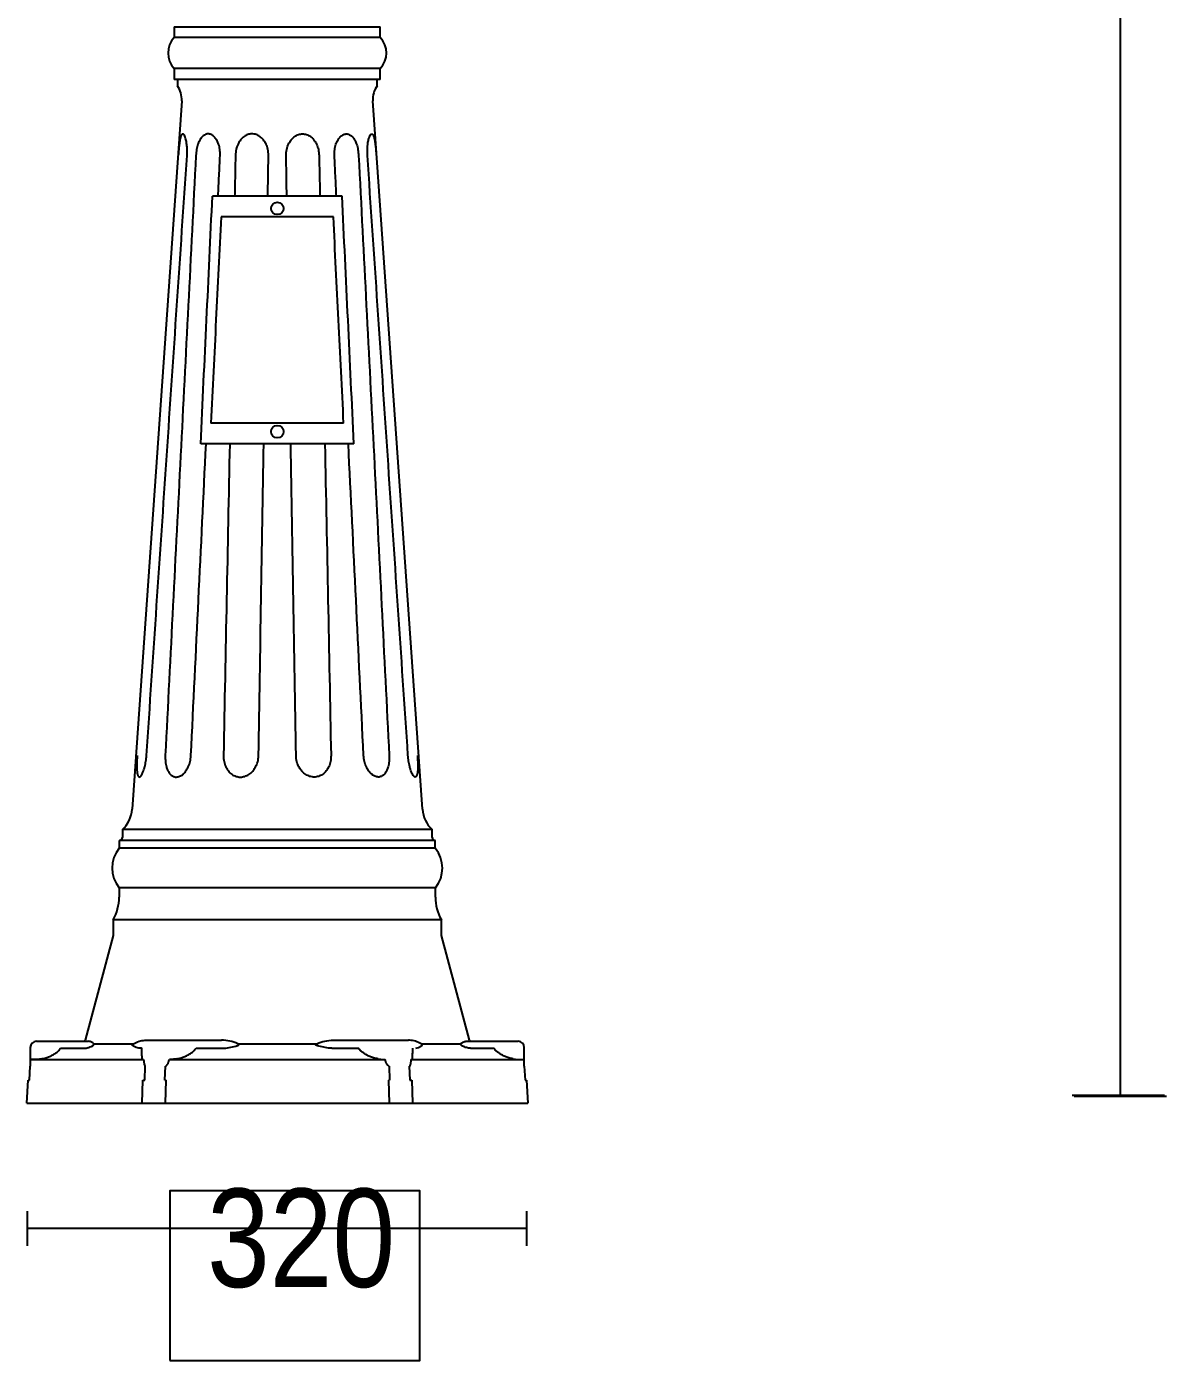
# Model space of a CAD drawing. Extents: x 0 to 113, y 0 to 427.
# Drawn here: x 0.3 to 106, y 0 to 123.7 of the extents above; entities that cross this region are included whole.
import ezdxf

# ---------------------------------------------------------------- set-up
doc = ezdxf.new("R2010")
doc.units = 0
doc.layers.add('LIVELLO_1', color=160, linetype='Continuous')
doc.styles.add('STD', font='txt')

# ---------------------------------------------------------------- blocks, each defined once
blk = doc.blocks.new('AI9-BLK1')
at = {"layer": 'LIVELLO_1', "color": 7}
for p, q in [((45.63, 12.21), (45.63, -189.3)), ((-42.12, -90.13), (-42.12, -91.13)), ((-42.12, -90.13), (-23.01, -90.13)), ((-23.01, -91.13), (-23.01, -90.13)), ((-32.55, -91.13), (-42.12, -91.13)), ((-23.01, -91.13), (-32.58, -91.13)), ((-42.12, -94.01), (-42.12, -95.01)), ((-23.01, -94.01), (-42.12, -94.01)), ((-41.82, -95.01), (-42.12, -95.01)), ((-41.82, -95.01), (-41.82, -95.61)), ((-23.3, -95.01), (-41.82, -95.01)), ((-23.3, -95.61), (-23.3, -95.01)), ((-23.01, -95.01), (-23.3, -95.01)), ((-23.01, -95.01), (-23.01, -94.01)), ((-41.43, -97.01), (-46.03, -162.68)), ((-19.1, -162.68), (-23.69, -97.01)), ((-26.55, -105.83), (-38.58, -105.83)), ((-27.36, -107.77), (-37.77, -107.77)), ((-26.41, -126.88), (-38.72, -126.88)), ((-25.46, -128.81), (-39.67, -128.81)), ((-47.22, -165.58), (-47.22, -166.29)), ((-17.92, -165.58), (-47.21, -165.58)), ((-46.93, -164.57), (-46.93, -165.29)), ((-18.2, -164.57), (-46.93, -164.57)), ((-18.2, -165.29), (-18.2, -164.57)), ((-17.91, -166.29), (-17.91, -165.58)), ((-17.91, -166.29), (-47.22, -166.29)), ((-32.55, -169.96), (-47.23, -169.96)), ((-47.23, -169.96), (-47.23, -170.82)), ((-17.9, -169.96), (-32.58, -169.96)), ((-17.9, -170.82), (-17.9, -169.96)), ((-32.55, -172.94), (-47.79, -172.94)), ((-47.79, -172.94), (-47.79, -174.38)), ((-17.34, -172.94), (-32.58, -172.94)), ((-17.34, -174.38), (-17.34, -172.94)), ((-47.79, -174.38), (-50.39, -184.08)), ((-14.74, -184.08), (-17.34, -174.38)), ((-54.9, -184.19), (-50.06, -184.19)), ((-44.74, -184.08), (-37.74, -184.08)), ((-27.39, -184.08), (-20.38, -184.08)), ((-15.07, -184.19), (-10.23, -184.19)), ((-55.48, -184.76), (-55.48, -186.5)), ((-52.67, -184.83), (-50.48, -184.83)), ((-49.58, -184.41), (-45.91, -184.41)), ((-45.15, -184.83), (-45.41, -184.83)), ((-40.1, -184.83), (-37.63, -184.83)), ((-36.23, -184.41), (-32.55, -184.41)), ((-32.58, -184.41), (-28.9, -184.41)), ((-27.5, -184.83), (-25.03, -184.83)), ((-19.22, -184.41), (-15.55, -184.41)), ((-14.65, -184.83), (-12.46, -184.83)), ((-9.65, -186.5), (-9.65, -184.76)), ((-55.55, -187.78), (-55.48, -186.5)), ((-55.48, -185.89), (-44.96, -185.89)), ((-44.84, -187.78), (-44.81, -186.51)), ((-42.98, -187.78), (-42.94, -186.49)), ((-42.57, -185.89), (-32.55, -185.89)), ((-32.58, -185.89), (-22.56, -185.89)), ((-22.19, -186.49), (-22.15, -187.78)), ((-20.32, -186.51), (-20.28, -187.78)), ((-20.16, -185.89), (-9.65, -185.89)), ((-9.65, -186.5), (-9.58, -187.78)), ((-55.81, -189.93), (-55.68, -187.78)), ((-55.68, -187.78), (-55.55, -187.78)), ((-45.11, -189.93), (-45.04, -187.78)), ((-45.04, -187.78), (-44.84, -187.78)), ((-42.98, -187.78), (-42.87, -187.78)), ((-42.93, -189.93), (-42.87, -187.78)), ((-22.26, -187.78), (-22.2, -189.93)), ((-22.26, -187.78), (-22.15, -187.78)), ((-20.28, -187.78), (-20.09, -187.78)), ((-20.09, -187.78), (-20.02, -189.93)), ((-9.58, -187.78), (-9.45, -187.78)), ((-9.45, -187.78), (-9.32, -189.93)), ((-55.81, -189.93), (-45.11, -189.93)), ((-45.11, -189.93), (-42.93, -189.93)), ((-42.93, -189.93), (-32.55, -189.93)), ((-32.58, -189.93), (-22.2, -189.93)), ((-22.2, -189.93), (-20.02, -189.93)), ((-20.02, -189.93), (-9.32, -189.93)), ((41.17, -189.19), (49.72, -189.19)), ((41.36, -189.29), (49.91, -189.29)), ((-55.76, -199.93), (-55.76, -203.15)), ((-9.45, -199.93), (-9.45, -203.15)), ((-9.45, -201.54), (-55.76, -201.54))]:
    blk.add_line(p, q, dxfattribs=at)
blk.add_lwpolyline([(-45.15, -184.83), (-45.15, -184.8), (-45.15, -184.76)], dxfattribs=at)
blk.add_lwpolyline([(-42.52, -213.77), (-19.34, -213.77), (-19.34, -198.04), (-42.52, -198.04)], close=True, dxfattribs=at)
for centre in [(-32.56, -106.98), (-32.56, -127.67)]:
    blk.add_circle(centre, 0.575, dxfattribs=at)
for points in [[(-42.12, -91.13), (-42.88, -91.94), (-42.88, -93.2), (-42.12, -94.01)], [(-23.01, -94.01), (-22.25, -93.2), (-22.25, -91.94), (-23.01, -91.13)], [(-41.43, -97.01), (-41.4, -96.51), (-41.54, -96.02), (-41.82, -95.61)], [(-23.3, -95.61), (-23.59, -96.02), (-23.73, -96.51), (-23.69, -97.01)], [(-46.93, -164.57), (-46.4, -164.08), (-46.08, -163.4), (-46.03, -162.68)], [(-19.1, -162.68), (-19.05, -163.4), (-18.73, -164.08), (-18.2, -164.57)], [(-47.21, -165.58), (-47.06, -165.58), (-46.93, -165.45), (-46.93, -165.29)], [(-18.2, -165.29), (-18.2, -165.45), (-18.07, -165.58), (-17.92, -165.58)], [(-47.22, -166.29), (-48.1, -167.36), (-48.11, -168.89), (-47.23, -169.96)], [(-17.9, -169.96), (-17.02, -168.89), (-17.03, -167.36), (-17.91, -166.29)], [(-47.79, -172.94), (-47.43, -172.29), (-47.23, -171.56), (-47.23, -170.82)], [(-17.9, -170.82), (-17.9, -171.56), (-17.71, -172.29), (-17.34, -172.94)], [(-54.9, -184.19), (-55.22, -184.19), (-55.48, -184.45), (-55.48, -184.76)], [(-50.53, -184.19), (-50.46, -184.19), (-50.41, -184.14), (-50.39, -184.08)], [(-14.74, -184.08), (-14.72, -184.14), (-14.66, -184.19), (-14.6, -184.19)], [(-9.65, -184.76), (-9.65, -184.45), (-9.91, -184.19), (-10.23, -184.19)]]:
    blk.add_open_spline(points, degree=3, dxfattribs=at)
for points, knots in [([(-40.92, -101.38), (-40.94, -101.24), (-40.95, -101.1), (-40.97, -100.96), (-40.98, -100.83), (-41, -100.71), (-41.04, -100.58), (-41.06, -100.51), (-41.08, -100.45), (-41.1, -100.38), (-41.13, -100.32), (-41.16, -100.26), (-41.18, -100.2), (-41.2, -100.18), (-41.21, -100.16), (-41.22, -100.13), (-41.24, -100.11), (-41.26, -100.1), (-41.28, -100.09), (-41.3, -100.08), (-41.31, -100.08), (-41.34, -100.08), (-41.36, -100.08), (-41.38, -100.08), (-41.4, -100.09), (-41.42, -100.11), (-41.44, -100.13), (-41.45, -100.15), (-41.47, -100.18), (-41.48, -100.2), (-41.49, -100.23), (-41.5, -100.26), (-41.52, -100.3), (-41.53, -100.33), (-41.54, -100.37), (-41.55, -100.4), (-41.55, -100.43), (-41.58, -100.53), (-41.6, -100.62), (-41.61, -100.72), (-41.63, -100.83), (-41.64, -100.94), (-41.66, -101.04), (-41.68, -101.2), (-41.69, -101.36), (-41.71, -101.52), (-41.72, -101.71), (-41.74, -101.89), (-41.75, -102.07)], [0, 0, 0, 0, 1, 1, 1, 2, 2, 2, 3, 3, 3, 4, 4, 4, 5, 5, 5, 6, 6, 6, 7, 7, 7, 8, 8, 8, 9, 9, 9, 10, 10, 10, 11, 11, 11, 12, 12, 12, 13, 13, 13, 14, 14, 14, 15, 15, 15, 16, 16, 16, 16]), ([(-37.87, -102.07), (-37.87, -101.89), (-37.87, -101.7), (-37.89, -101.51), (-37.91, -101.34), (-37.95, -101.18), (-38.01, -101.02), (-38.05, -100.91), (-38.1, -100.81), (-38.15, -100.7), (-38.2, -100.61), (-38.26, -100.52), (-38.33, -100.44), (-38.36, -100.39), (-38.4, -100.35), (-38.44, -100.31), (-38.48, -100.27), (-38.53, -100.24), (-38.57, -100.21), (-38.61, -100.18), (-38.66, -100.16), (-38.7, -100.13), (-38.75, -100.11), (-38.8, -100.1), (-38.84, -100.09), (-38.89, -100.08), (-38.94, -100.07), (-38.99, -100.07), (-39.03, -100.07), (-39.08, -100.08), (-39.13, -100.09), (-39.17, -100.1), (-39.22, -100.11), (-39.27, -100.14), (-39.31, -100.16), (-39.35, -100.18), (-39.39, -100.21), (-39.43, -100.24), (-39.48, -100.27), (-39.51, -100.32), (-39.55, -100.36), (-39.58, -100.39), (-39.62, -100.44), (-39.68, -100.53), (-39.73, -100.62), (-39.78, -100.71), (-39.84, -100.81), (-39.88, -100.92), (-39.92, -101.03), (-39.97, -101.18), (-40.02, -101.35), (-40.05, -101.52), (-40.08, -101.7), (-40.09, -101.89), (-40.11, -102.07)], [0, 0, 0, 0, 1, 1, 1, 2, 2, 2, 3, 3, 3, 4, 4, 4, 5, 5, 5, 6, 6, 6, 7, 7, 7, 8, 8, 8, 9, 9, 9, 10, 10, 10, 11, 11, 11, 12, 12, 12, 13, 13, 13, 14, 14, 14, 15, 15, 15, 16, 16, 16, 17, 17, 17, 18, 18, 18, 18]), ([(-33.38, -102.07), (-33.39, -101.88), (-33.4, -101.69), (-33.44, -101.5), (-33.47, -101.33), (-33.53, -101.17), (-33.61, -101.01), (-33.66, -100.9), (-33.73, -100.8), (-33.8, -100.7), (-33.87, -100.61), (-33.94, -100.52), (-34.03, -100.44), (-34.08, -100.39), (-34.13, -100.35), (-34.18, -100.31), (-34.24, -100.27), (-34.3, -100.24), (-34.36, -100.21), (-34.41, -100.18), (-34.47, -100.15), (-34.53, -100.13), (-34.59, -100.11), (-34.66, -100.1), (-34.72, -100.09), (-34.79, -100.08), (-34.85, -100.07), (-34.92, -100.07), (-34.98, -100.07), (-35.04, -100.08), (-35.1, -100.09), (-35.17, -100.1), (-35.23, -100.11), (-35.29, -100.13), (-35.35, -100.16), (-35.41, -100.18), (-35.47, -100.21), (-35.53, -100.24), (-35.58, -100.27), (-35.64, -100.31), (-35.69, -100.35), (-35.74, -100.39), (-35.79, -100.44), (-35.87, -100.52), (-35.95, -100.61), (-36.01, -100.7), (-36.09, -100.8), (-36.15, -100.91), (-36.2, -101.02), (-36.28, -101.17), (-36.34, -101.33), (-36.38, -101.5), (-36.42, -101.69), (-36.43, -101.88), (-36.44, -102.07)], [0, 0, 0, 0, 1, 1, 1, 2, 2, 2, 3, 3, 3, 4, 4, 4, 5, 5, 5, 6, 6, 6, 7, 7, 7, 8, 8, 8, 9, 9, 9, 10, 10, 10, 11, 11, 11, 12, 12, 12, 13, 13, 13, 14, 14, 14, 15, 15, 15, 16, 16, 16, 17, 17, 17, 18, 18, 18, 18]), ([(-31.74, -102.07), (-31.74, -101.88), (-31.73, -101.69), (-31.69, -101.5), (-31.66, -101.33), (-31.6, -101.17), (-31.52, -101.01), (-31.47, -100.9), (-31.4, -100.8), (-31.33, -100.7), (-31.26, -100.61), (-31.18, -100.52), (-31.1, -100.44), (-31.05, -100.39), (-31, -100.35), (-30.95, -100.31), (-30.89, -100.27), (-30.83, -100.24), (-30.77, -100.21), (-30.72, -100.18), (-30.66, -100.15), (-30.6, -100.13), (-30.53, -100.11), (-30.47, -100.1), (-30.41, -100.09), (-30.34, -100.08), (-30.28, -100.07), (-30.22, -100.07), (-30.15, -100.07), (-30.09, -100.08), (-30.03, -100.09), (-29.96, -100.1), (-29.9, -100.11), (-29.84, -100.13), (-29.78, -100.16), (-29.72, -100.18), (-29.66, -100.21), (-29.6, -100.24), (-29.54, -100.27), (-29.49, -100.31), (-29.44, -100.35), (-29.39, -100.39), (-29.34, -100.44), (-29.26, -100.52), (-29.18, -100.61), (-29.11, -100.7), (-29.04, -100.8), (-28.98, -100.91), (-28.93, -101.02), (-28.85, -101.17), (-28.79, -101.33), (-28.75, -101.5), (-28.71, -101.69), (-28.7, -101.88), (-28.69, -102.07)], [0, 0, 0, 0, 1, 1, 1, 2, 2, 2, 3, 3, 3, 4, 4, 4, 5, 5, 5, 6, 6, 6, 7, 7, 7, 8, 8, 8, 9, 9, 9, 10, 10, 10, 11, 11, 11, 12, 12, 12, 13, 13, 13, 14, 14, 14, 15, 15, 15, 16, 16, 16, 17, 17, 17, 18, 18, 18, 18]), ([(-27.26, -102.07), (-27.26, -101.89), (-27.26, -101.7), (-27.24, -101.51), (-27.22, -101.34), (-27.18, -101.18), (-27.12, -101.02), (-27.08, -100.91), (-27.03, -100.81), (-26.97, -100.7), (-26.92, -100.61), (-26.86, -100.52), (-26.8, -100.44), (-26.76, -100.39), (-26.73, -100.35), (-26.69, -100.31), (-26.65, -100.27), (-26.6, -100.24), (-26.56, -100.21), (-26.52, -100.18), (-26.47, -100.16), (-26.43, -100.13), (-26.38, -100.11), (-26.33, -100.1), (-26.28, -100.09), (-26.24, -100.08), (-26.19, -100.07), (-26.14, -100.07), (-26.1, -100.07), (-26.05, -100.08), (-26, -100.09), (-25.96, -100.1), (-25.91, -100.11), (-25.86, -100.14), (-25.82, -100.16), (-25.77, -100.18), (-25.74, -100.21), (-25.69, -100.24), (-25.65, -100.27), (-25.62, -100.32), (-25.58, -100.36), (-25.54, -100.39), (-25.51, -100.44), (-25.45, -100.53), (-25.39, -100.62), (-25.35, -100.71), (-25.29, -100.81), (-25.25, -100.92), (-25.21, -101.03), (-25.15, -101.18), (-25.11, -101.35), (-25.08, -101.52), (-25.05, -101.7), (-25.04, -101.89), (-25.02, -102.07)], [0, 0, 0, 0, 1, 1, 1, 2, 2, 2, 3, 3, 3, 4, 4, 4, 5, 5, 5, 6, 6, 6, 7, 7, 7, 8, 8, 8, 9, 9, 9, 10, 10, 10, 11, 11, 11, 12, 12, 12, 13, 13, 13, 14, 14, 14, 15, 15, 15, 16, 16, 16, 17, 17, 17, 18, 18, 18, 18]), ([(-24.2, -101.38), (-24.19, -101.24), (-24.18, -101.1), (-24.16, -100.96), (-24.15, -100.83), (-24.13, -100.71), (-24.09, -100.58), (-24.07, -100.51), (-24.05, -100.45), (-24.02, -100.38), (-24, -100.32), (-23.97, -100.26), (-23.94, -100.2), (-23.93, -100.18), (-23.92, -100.16), (-23.9, -100.13), (-23.89, -100.11), (-23.87, -100.1), (-23.85, -100.09), (-23.83, -100.08), (-23.81, -100.08), (-23.79, -100.08), (-23.77, -100.08), (-23.75, -100.08), (-23.73, -100.09), (-23.71, -100.11), (-23.69, -100.13), (-23.68, -100.15), (-23.66, -100.18), (-23.65, -100.2), (-23.64, -100.23), (-23.63, -100.26), (-23.62, -100.3), (-23.6, -100.33), (-23.59, -100.37), (-23.58, -100.4), (-23.57, -100.43), (-23.55, -100.53), (-23.53, -100.62), (-23.52, -100.72), (-23.5, -100.83), (-23.48, -100.94), (-23.47, -101.04), (-23.45, -101.2), (-23.43, -101.36), (-23.42, -101.52), (-23.4, -101.71), (-23.39, -101.89), (-23.38, -102.07)], [0, 0, 0, 0, 1, 1, 1, 2, 2, 2, 3, 3, 3, 4, 4, 4, 5, 5, 5, 6, 6, 6, 7, 7, 7, 8, 8, 8, 9, 9, 9, 10, 10, 10, 11, 11, 11, 12, 12, 12, 13, 13, 13, 14, 14, 14, 15, 15, 15, 16, 16, 16, 16]), ([(-40.93, -102.07), (-40.92, -101.96), (-40.92, -101.84), (-40.92, -101.73), (-40.92, -101.61), (-40.92, -101.5), (-40.92, -101.38)], [0, 0, 0, 0, 1, 1, 1, 2, 2, 2, 2]), ([(-24.2, -102.07), (-24.2, -101.96), (-24.21, -101.84), (-24.21, -101.73), (-24.21, -101.61), (-24.21, -101.5), (-24.2, -101.38)], [0, 0, 0, 0, 1, 1, 1, 2, 2, 2, 2]), ([(-44.69, -157.7), (-44.07, -148.43), (-43.44, -139.16), (-42.81, -129.89), (-42.19, -120.62), (-41.56, -111.35), (-40.93, -102.07)], [0, 0, 0, 0, 1, 1, 1, 2, 2, 2, 2]), ([(-40.11, -102.07), (-40.59, -111.35), (-41.06, -120.62), (-41.53, -129.89), (-42.01, -139.16), (-42.48, -148.43), (-42.95, -157.7)], [0, 0, 0, 0, 1, 1, 1, 2, 2, 2, 2]), ([(-38.05, -105.83), (-38.02, -105.2), (-37.99, -104.58), (-37.96, -103.95), (-37.93, -103.32), (-37.9, -102.7), (-37.87, -102.07)], [0, 0, 0, 0, 1, 1, 1, 2, 2, 2, 2]), ([(-36.44, -102.07), (-36.46, -102.7), (-36.47, -103.32), (-36.48, -103.95), (-36.49, -104.58), (-36.51, -105.2), (-36.52, -105.83)], [0, 0, 0, 0, 1, 1, 1, 2, 2, 2, 2]), ([(-33.44, -105.83), (-33.43, -105.2), (-33.42, -104.58), (-33.41, -103.95), (-33.4, -103.32), (-33.39, -102.7), (-33.38, -102.07)], [0, 0, 0, 0, 1, 1, 1, 2, 2, 2, 2]), ([(-31.68, -105.83), (-31.69, -105.2), (-31.71, -104.58), (-31.71, -103.95), (-31.72, -103.32), (-31.73, -102.7), (-31.74, -102.07)], [0, 0, 0, 0, 1, 1, 1, 2, 2, 2, 2]), ([(-28.69, -102.07), (-28.67, -102.7), (-28.66, -103.32), (-28.65, -103.95), (-28.63, -104.58), (-28.62, -105.2), (-28.61, -105.83)], [0, 0, 0, 0, 1, 1, 1, 2, 2, 2, 2]), ([(-27.08, -105.83), (-27.11, -105.2), (-27.14, -104.58), (-27.17, -103.95), (-27.2, -103.32), (-27.23, -102.7), (-27.26, -102.07)], [0, 0, 0, 0, 1, 1, 1, 2, 2, 2, 2]), ([(-25.02, -102.07), (-24.54, -111.35), (-24.07, -120.62), (-23.59, -129.89), (-23.12, -139.16), (-22.65, -148.43), (-22.18, -157.7)], [0, 0, 0, 0, 1, 1, 1, 2, 2, 2, 2]), ([(-20.44, -157.7), (-21.06, -148.43), (-21.69, -139.16), (-22.32, -129.89), (-22.94, -120.62), (-23.57, -111.35), (-24.2, -102.07)], [0, 0, 0, 0, 1, 1, 1, 2, 2, 2, 2]), ([(-39.67, -128.81), (-39.49, -124.98), (-39.31, -121.15), (-39.12, -117.32), (-38.94, -113.49), (-38.76, -109.66), (-38.58, -105.83)], [0, 0, 0, 0, 1, 1, 1, 2, 2, 2, 2]), ([(-25.46, -128.81), (-25.64, -124.98), (-25.82, -121.15), (-26, -117.32), (-26.19, -113.49), (-26.37, -109.66), (-26.55, -105.83)], [0, 0, 0, 0, 1, 1, 1, 2, 2, 2, 2]), ([(-37.77, -107.77), (-37.93, -110.95), (-38.09, -114.14), (-38.25, -117.32), (-38.41, -120.51), (-38.56, -123.69), (-38.72, -126.88)], [0, 0, 0, 0, 1, 1, 1, 2, 2, 2, 2]), ([(-26.41, -126.88), (-26.56, -123.69), (-26.72, -120.51), (-26.88, -117.32), (-27.04, -114.14), (-27.2, -110.95), (-27.36, -107.77)], [0, 0, 0, 0, 1, 1, 1, 2, 2, 2, 2]), ([(-40.57, -157.7), (-40.34, -152.89), (-40.1, -148.07), (-39.87, -143.26), (-39.63, -138.44), (-39.4, -133.63), (-39.17, -128.81)], [0, 0, 0, 0, 1, 1, 1, 2, 2, 2, 2]), ([(-36.98, -128.81), (-37.08, -133.63), (-37.17, -138.44), (-37.27, -143.26), (-37.36, -148.07), (-37.46, -152.89), (-37.55, -157.7)], [0, 0, 0, 0, 1, 1, 1, 2, 2, 2, 2]), ([(-34.3, -157.7), (-34.22, -152.89), (-34.14, -148.07), (-34.06, -143.26), (-33.98, -138.44), (-33.9, -133.63), (-33.82, -128.81)], [0, 0, 0, 0, 1, 1, 1, 2, 2, 2, 2]), ([(-30.82, -157.7), (-30.9, -152.89), (-30.99, -148.07), (-31.07, -143.26), (-31.15, -138.44), (-31.23, -133.63), (-31.31, -128.81)], [0, 0, 0, 0, 1, 1, 1, 2, 2, 2, 2]), ([(-28.15, -128.81), (-28.05, -133.63), (-27.96, -138.44), (-27.86, -143.26), (-27.77, -148.07), (-27.67, -152.89), (-27.58, -157.7)], [0, 0, 0, 0, 1, 1, 1, 2, 2, 2, 2]), ([(-24.56, -157.7), (-24.79, -152.89), (-25.03, -148.07), (-25.26, -143.26), (-25.5, -138.44), (-25.73, -133.63), (-25.97, -128.81)], [0, 0, 0, 0, 1, 1, 1, 2, 2, 2, 2]), ([(-45.56, -157.7), (-45.57, -157.88), (-45.58, -158.06), (-45.59, -158.24), (-45.6, -158.4), (-45.6, -158.56), (-45.6, -158.72), (-45.6, -158.83), (-45.59, -158.93), (-45.59, -159.04), (-45.58, -159.14), (-45.57, -159.23), (-45.56, -159.32), (-45.55, -159.36), (-45.55, -159.39), (-45.54, -159.43), (-45.53, -159.46), (-45.52, -159.5), (-45.51, -159.53), (-45.5, -159.56), (-45.49, -159.58), (-45.48, -159.61), (-45.46, -159.63), (-45.44, -159.65), (-45.42, -159.67), (-45.4, -159.68), (-45.38, -159.69), (-45.36, -159.69), (-45.34, -159.68), (-45.31, -159.68), (-45.29, -159.67), (-45.27, -159.65), (-45.25, -159.64), (-45.23, -159.62), (-45.21, -159.59), (-45.19, -159.57), (-45.18, -159.54), (-45.15, -159.5), (-45.12, -159.45), (-45.09, -159.4), (-45.06, -159.35), (-45.04, -159.3), (-45.02, -159.24), (-44.98, -159.16), (-44.95, -159.08), (-44.93, -159), (-44.9, -158.91), (-44.87, -158.82), (-44.85, -158.73)], [0, 0, 0, 0, 1, 1, 1, 2, 2, 2, 3, 3, 3, 4, 4, 4, 5, 5, 5, 6, 6, 6, 7, 7, 7, 8, 8, 8, 9, 9, 9, 10, 10, 10, 11, 11, 11, 12, 12, 12, 13, 13, 13, 14, 14, 14, 15, 15, 15, 16, 16, 16, 16]), ([(-44.85, -158.73), (-44.81, -158.56), (-44.78, -158.39), (-44.75, -158.22), (-44.72, -158.05), (-44.71, -157.88), (-44.69, -157.7)], [0, 0, 0, 0, 1, 1, 1, 2, 2, 2, 2]), ([(-42.95, -157.7), (-42.95, -157.89), (-42.95, -158.07), (-42.94, -158.25), (-42.93, -158.41), (-42.9, -158.58), (-42.85, -158.73), (-42.82, -158.84), (-42.78, -158.94), (-42.74, -159.05), (-42.69, -159.14), (-42.64, -159.23), (-42.58, -159.32), (-42.55, -159.36), (-42.52, -159.41), (-42.48, -159.45), (-42.44, -159.49), (-42.4, -159.52), (-42.36, -159.55), (-42.32, -159.58), (-42.27, -159.61), (-42.23, -159.63), (-42.18, -159.65), (-42.13, -159.66), (-42.08, -159.68), (-42.03, -159.69), (-41.98, -159.69), (-41.93, -159.69), (-41.88, -159.69), (-41.83, -159.69), (-41.78, -159.67), (-41.73, -159.66), (-41.67, -159.64), (-41.62, -159.62), (-41.57, -159.61), (-41.52, -159.58), (-41.47, -159.55), (-41.42, -159.52), (-41.37, -159.49), (-41.33, -159.44), (-41.28, -159.41), (-41.24, -159.36), (-41.2, -159.32), (-41.12, -159.24), (-41.05, -159.14), (-40.99, -159.05), (-40.92, -158.95), (-40.87, -158.85), (-40.82, -158.75), (-40.74, -158.59), (-40.69, -158.43), (-40.65, -158.26), (-40.61, -158.08), (-40.59, -157.89), (-40.57, -157.7)], [0, 0, 0, 0, 1, 1, 1, 2, 2, 2, 3, 3, 3, 4, 4, 4, 5, 5, 5, 6, 6, 6, 7, 7, 7, 8, 8, 8, 9, 9, 9, 10, 10, 10, 11, 11, 11, 12, 12, 12, 13, 13, 13, 14, 14, 14, 15, 15, 15, 16, 16, 16, 17, 17, 17, 18, 18, 18, 18]), ([(-37.55, -157.7), (-37.55, -157.89), (-37.54, -158.08), (-37.5, -158.26), (-37.47, -158.43), (-37.42, -158.59), (-37.34, -158.75), (-37.29, -158.86), (-37.22, -158.96), (-37.15, -159.06), (-37.09, -159.15), (-37.01, -159.24), (-36.92, -159.32), (-36.87, -159.37), (-36.82, -159.41), (-36.76, -159.45), (-36.71, -159.49), (-36.65, -159.52), (-36.58, -159.55), (-36.53, -159.58), (-36.46, -159.61), (-36.4, -159.63), (-36.33, -159.65), (-36.26, -159.66), (-36.2, -159.68), (-36.13, -159.69), (-36.06, -159.69), (-35.99, -159.69), (-35.92, -159.69), (-35.85, -159.69), (-35.79, -159.68), (-35.72, -159.66), (-35.65, -159.65), (-35.58, -159.63), (-35.51, -159.61), (-35.45, -159.58), (-35.39, -159.55), (-35.32, -159.52), (-35.26, -159.49), (-35.2, -159.45), (-35.14, -159.41), (-35.08, -159.37), (-35.03, -159.32), (-34.94, -159.24), (-34.86, -159.16), (-34.78, -159.06), (-34.7, -158.96), (-34.63, -158.86), (-34.57, -158.75), (-34.49, -158.6), (-34.42, -158.44), (-34.38, -158.27), (-34.33, -158.09), (-34.32, -157.9), (-34.3, -157.7)], [0, 0, 0, 0, 1, 1, 1, 2, 2, 2, 3, 3, 3, 4, 4, 4, 5, 5, 5, 6, 6, 6, 7, 7, 7, 8, 8, 8, 9, 9, 9, 10, 10, 10, 11, 11, 11, 12, 12, 12, 13, 13, 13, 14, 14, 14, 15, 15, 15, 16, 16, 16, 17, 17, 17, 18, 18, 18, 18]), ([(-27.58, -157.7), (-27.58, -157.89), (-27.59, -158.08), (-27.62, -158.26), (-27.66, -158.43), (-27.71, -158.59), (-27.79, -158.75), (-27.84, -158.86), (-27.9, -158.96), (-27.98, -159.06), (-28.05, -159.15), (-28.12, -159.24), (-28.2, -159.32), (-28.26, -159.37), (-28.31, -159.41), (-28.36, -159.45), (-28.42, -159.49), (-28.48, -159.52), (-28.54, -159.55), (-28.6, -159.58), (-28.67, -159.61), (-28.73, -159.63), (-28.8, -159.65), (-28.86, -159.66), (-28.93, -159.68), (-29, -159.69), (-29.07, -159.69), (-29.14, -159.69), (-29.21, -159.69), (-29.28, -159.69), (-29.34, -159.68), (-29.41, -159.66), (-29.48, -159.65), (-29.55, -159.63), (-29.62, -159.61), (-29.68, -159.58), (-29.74, -159.55), (-29.81, -159.52), (-29.87, -159.49), (-29.93, -159.45), (-29.99, -159.41), (-30.05, -159.37), (-30.1, -159.32), (-30.19, -159.24), (-30.27, -159.16), (-30.35, -159.06), (-30.43, -158.96), (-30.5, -158.86), (-30.56, -158.75), (-30.64, -158.6), (-30.71, -158.44), (-30.75, -158.27), (-30.8, -158.09), (-30.81, -157.9), (-30.82, -157.7)], [0, 0, 0, 0, 1, 1, 1, 2, 2, 2, 3, 3, 3, 4, 4, 4, 5, 5, 5, 6, 6, 6, 7, 7, 7, 8, 8, 8, 9, 9, 9, 10, 10, 10, 11, 11, 11, 12, 12, 12, 13, 13, 13, 14, 14, 14, 15, 15, 15, 16, 16, 16, 17, 17, 17, 18, 18, 18, 18]), ([(-22.18, -157.7), (-22.18, -157.89), (-22.17, -158.07), (-22.19, -158.25), (-22.2, -158.41), (-22.23, -158.58), (-22.28, -158.73), (-22.31, -158.84), (-22.35, -158.94), (-22.39, -159.05), (-22.44, -159.14), (-22.49, -159.23), (-22.55, -159.32), (-22.57, -159.36), (-22.61, -159.41), (-22.65, -159.45), (-22.69, -159.49), (-22.73, -159.52), (-22.77, -159.55), (-22.81, -159.58), (-22.86, -159.61), (-22.9, -159.63), (-22.95, -159.65), (-23, -159.66), (-23.05, -159.68), (-23.1, -159.69), (-23.15, -159.69), (-23.2, -159.69), (-23.25, -159.69), (-23.3, -159.69), (-23.35, -159.67), (-23.4, -159.66), (-23.46, -159.64), (-23.51, -159.62), (-23.56, -159.61), (-23.61, -159.58), (-23.65, -159.55), (-23.71, -159.52), (-23.75, -159.49), (-23.8, -159.44), (-23.85, -159.41), (-23.89, -159.36), (-23.93, -159.32), (-24.01, -159.24), (-24.08, -159.14), (-24.14, -159.05), (-24.2, -158.95), (-24.26, -158.85), (-24.31, -158.75), (-24.39, -158.59), (-24.44, -158.43), (-24.48, -158.26), (-24.52, -158.08), (-24.54, -157.89), (-24.56, -157.7)], [0, 0, 0, 0, 1, 1, 1, 2, 2, 2, 3, 3, 3, 4, 4, 4, 5, 5, 5, 6, 6, 6, 7, 7, 7, 8, 8, 8, 9, 9, 9, 10, 10, 10, 11, 11, 11, 12, 12, 12, 13, 13, 13, 14, 14, 14, 15, 15, 15, 16, 16, 16, 17, 17, 17, 18, 18, 18, 18]), ([(-20.28, -158.73), (-20.31, -158.56), (-20.35, -158.39), (-20.38, -158.22), (-20.41, -158.05), (-20.42, -157.88), (-20.44, -157.7)], [0, 0, 0, 0, 1, 1, 1, 2, 2, 2, 2]), ([(-19.57, -157.7), (-19.56, -157.88), (-19.54, -158.06), (-19.54, -158.24), (-19.53, -158.4), (-19.53, -158.56), (-19.53, -158.72), (-19.53, -158.83), (-19.54, -158.93), (-19.54, -159.04), (-19.55, -159.14), (-19.56, -159.23), (-19.57, -159.32), (-19.58, -159.36), (-19.58, -159.39), (-19.59, -159.43), (-19.6, -159.46), (-19.61, -159.5), (-19.62, -159.53), (-19.63, -159.56), (-19.64, -159.58), (-19.65, -159.61), (-19.67, -159.63), (-19.68, -159.65), (-19.71, -159.67), (-19.72, -159.68), (-19.75, -159.69), (-19.77, -159.69), (-19.79, -159.68), (-19.81, -159.68), (-19.83, -159.67), (-19.86, -159.65), (-19.88, -159.64), (-19.9, -159.62), (-19.92, -159.59), (-19.94, -159.57), (-19.95, -159.54), (-19.98, -159.5), (-20.01, -159.45), (-20.04, -159.4), (-20.06, -159.35), (-20.09, -159.3), (-20.11, -159.24), (-20.15, -159.16), (-20.18, -159.08), (-20.2, -159), (-20.23, -158.91), (-20.25, -158.82), (-20.28, -158.73)], [0, 0, 0, 0, 1, 1, 1, 2, 2, 2, 3, 3, 3, 4, 4, 4, 5, 5, 5, 6, 6, 6, 7, 7, 7, 8, 8, 8, 9, 9, 9, 10, 10, 10, 11, 11, 11, 12, 12, 12, 13, 13, 13, 14, 14, 14, 15, 15, 15, 16, 16, 16, 16]), ([(-49.58, -184.41), (-49.65, -184.36), (-49.72, -184.31), (-49.79, -184.27), (-49.88, -184.23), (-49.97, -184.21), (-50.06, -184.19)], [0, 0, 0, 0, 1, 1, 1, 2, 2, 2, 2]), ([(-45.91, -184.41), (-45.74, -184.33), (-45.57, -184.25), (-45.39, -184.19), (-45.22, -184.14), (-45.03, -184.11), (-44.84, -184.08)], [0, 0, 0, 0, 1, 1, 1, 2, 2, 2, 2]), ([(-44.84, -184.08), (-44.83, -184.08), (-44.81, -184.08), (-44.79, -184.08), (-44.79, -184.08), (-44.74, -184.08), (-44.74, -184.08)], [0, 0, 0, 0, 1, 1, 1, 2, 2, 2, 2]), ([(-36.23, -184.41), (-36.48, -184.32), (-36.72, -184.23), (-36.97, -184.17), (-37.22, -184.12), (-37.48, -184.1), (-37.74, -184.08)], [0, 0, 0, 0, 1, 1, 1, 2, 2, 2, 2]), ([(-28.9, -184.41), (-28.65, -184.32), (-28.41, -184.23), (-28.16, -184.17), (-27.9, -184.12), (-27.64, -184.1), (-27.39, -184.08)], [0, 0, 0, 0, 1, 1, 1, 2, 2, 2, 2]), ([(-20.29, -184.08), (-20.3, -184.08), (-20.32, -184.08), (-20.34, -184.08), (-20.34, -184.08), (-20.38, -184.08), (-20.38, -184.08)], [0, 0, 0, 0, 1, 1, 1, 2, 2, 2, 2]), ([(-19.22, -184.41), (-19.39, -184.33), (-19.56, -184.25), (-19.74, -184.19), (-19.91, -184.14), (-20.1, -184.11), (-20.29, -184.08)], [0, 0, 0, 0, 1, 1, 1, 2, 2, 2, 2]), ([(-15.55, -184.41), (-15.48, -184.36), (-15.41, -184.31), (-15.34, -184.27), (-15.25, -184.23), (-15.16, -184.21), (-15.07, -184.19)], [0, 0, 0, 0, 1, 1, 1, 2, 2, 2, 2]), ([(-54.43, -185.82), (-54.29, -185.79), (-54.16, -185.76), (-54.03, -185.72), (-53.91, -185.68), (-53.8, -185.64), (-53.69, -185.59), (-53.59, -185.55), (-53.49, -185.5), (-53.39, -185.44), (-53.29, -185.39), (-53.2, -185.33), (-53.11, -185.27), (-53.03, -185.22), (-52.95, -185.15), (-52.88, -185.09), (-52.8, -185.01), (-52.73, -184.92), (-52.67, -184.83)], [0, 0, 0, 0, 1, 1, 1, 2, 2, 2, 3, 3, 3, 4, 4, 4, 5, 5, 5, 6, 6, 6, 6]), ([(-50.48, -184.83), (-50.35, -184.82), (-50.23, -184.81), (-50.1, -184.78), (-49.98, -184.75), (-49.87, -184.69), (-49.75, -184.64)], [0, 0, 0, 0, 1, 1, 1, 2, 2, 2, 2]), ([(-49.75, -184.64), (-49.75, -184.64), (-49.74, -184.63), (-49.73, -184.63), (-49.73, -184.62), (-49.72, -184.62), (-49.72, -184.62), (-49.71, -184.62), (-49.71, -184.61), (-49.7, -184.61), (-49.7, -184.61), (-49.7, -184.6), (-49.69, -184.6), (-49.69, -184.6), (-49.69, -184.6), (-49.68, -184.6), (-49.68, -184.59), (-49.68, -184.59), (-49.68, -184.59), (-49.67, -184.59), (-49.67, -184.59), (-49.67, -184.58), (-49.66, -184.58), (-49.66, -184.58), (-49.66, -184.58), (-49.66, -184.58), (-49.65, -184.58), (-49.65, -184.58), (-49.65, -184.57), (-49.64, -184.57), (-49.64, -184.57), (-49.64, -184.57), (-49.64, -184.57), (-49.63, -184.56), (-49.63, -184.56), (-49.63, -184.56), (-49.63, -184.56), (-49.63, -184.56), (-49.62, -184.56), (-49.62, -184.55), (-49.62, -184.55), (-49.62, -184.55), (-49.62, -184.55), (-49.61, -184.54), (-49.61, -184.52), (-49.61, -184.5), (-49.6, -184.49), (-49.6, -184.47), (-49.59, -184.45), (-49.59, -184.44), (-49.59, -184.44), (-49.59, -184.43), (-49.58, -184.42), (-49.58, -184.41), (-49.58, -184.41)], [0, 0, 0, 0, 1, 1, 1, 2, 2, 2, 3, 3, 3, 4, 4, 4, 5, 5, 5, 6, 6, 6, 7, 7, 7, 8, 8, 8, 9, 9, 9, 10, 10, 10, 11, 11, 11, 12, 12, 12, 13, 13, 13, 14, 14, 14, 15, 15, 15, 16, 16, 16, 17, 17, 17, 18, 18, 18, 18]), ([(-45.89, -184.64), (-45.9, -184.64), (-45.9, -184.63), (-45.91, -184.63), (-45.92, -184.62), (-45.92, -184.62), (-45.93, -184.62), (-45.94, -184.61), (-45.94, -184.61), (-45.95, -184.6), (-45.96, -184.59), (-45.97, -184.59), (-45.98, -184.58), (-45.99, -184.58), (-46, -184.57), (-46, -184.56), (-46.01, -184.55), (-46.02, -184.54), (-46.02, -184.53), (-46.02, -184.51), (-46, -184.49), (-45.99, -184.48)], [0, 0, 0, 0, 1, 1, 1, 2, 2, 2, 3, 3, 3, 4, 4, 4, 5, 5, 5, 6, 6, 6, 7, 7, 7, 7]), ([(-45.99, -184.48), (-45.98, -184.47), (-45.96, -184.46), (-45.95, -184.45), (-45.94, -184.43), (-45.93, -184.42), (-45.91, -184.41)], [0, 0, 0, 0, 1, 1, 1, 2, 2, 2, 2]), ([(-45.41, -184.83), (-45.49, -184.81), (-45.58, -184.8), (-45.66, -184.76), (-45.74, -184.73), (-45.81, -184.68), (-45.89, -184.64)], [0, 0, 0, 0, 1, 1, 1, 2, 2, 2, 2]), ([(-45.1, -185.82), (-45.1, -185.78), (-45.1, -185.74), (-45.11, -185.69), (-45.11, -185.66), (-45.11, -185.61), (-45.11, -185.58), (-45.11, -185.52), (-45.12, -185.47), (-45.12, -185.42), (-45.12, -185.37), (-45.12, -185.32), (-45.12, -185.26), (-45.12, -185.19), (-45.13, -185.13), (-45.13, -185.06), (-45.13, -184.98), (-45.13, -184.91), (-45.13, -184.83)], [0, 0, 0, 0, 1, 1, 1, 2, 2, 2, 3, 3, 3, 4, 4, 4, 5, 5, 5, 6, 6, 6, 6]), ([(-41.9, -185.82), (-41.76, -185.79), (-41.62, -185.76), (-41.49, -185.72), (-41.37, -185.68), (-41.25, -185.64), (-41.14, -185.59), (-41.04, -185.55), (-40.93, -185.5), (-40.83, -185.44), (-40.74, -185.39), (-40.64, -185.33), (-40.55, -185.27), (-40.47, -185.22), (-40.39, -185.15), (-40.32, -185.09), (-40.24, -185.01), (-40.16, -184.92), (-40.1, -184.83)], [0, 0, 0, 0, 1, 1, 1, 2, 2, 2, 3, 3, 3, 4, 4, 4, 5, 5, 5, 6, 6, 6, 6]), ([(-37.63, -184.83), (-37.43, -184.82), (-37.22, -184.81), (-37.02, -184.78), (-36.82, -184.74), (-36.62, -184.69), (-36.42, -184.64)], [0, 0, 0, 0, 1, 1, 1, 2, 2, 2, 2]), ([(-36.42, -184.64), (-36.41, -184.64), (-36.4, -184.63), (-36.39, -184.63), (-36.38, -184.63), (-36.36, -184.62), (-36.35, -184.62), (-36.34, -184.62), (-36.33, -184.61), (-36.33, -184.61), (-36.32, -184.61), (-36.31, -184.6), (-36.3, -184.6), (-36.3, -184.6), (-36.29, -184.6), (-36.29, -184.6), (-36.28, -184.59), (-36.28, -184.59), (-36.27, -184.59), (-36.27, -184.59), (-36.26, -184.59), (-36.26, -184.59), (-36.25, -184.58), (-36.25, -184.58), (-36.24, -184.58), (-36.24, -184.58), (-36.23, -184.58), (-36.23, -184.58), (-36.22, -184.58), (-36.22, -184.57), (-36.21, -184.57), (-36.21, -184.57), (-36.2, -184.57), (-36.2, -184.56), (-36.19, -184.56), (-36.19, -184.56), (-36.19, -184.56), (-36.18, -184.56), (-36.18, -184.55), (-36.17, -184.55), (-36.17, -184.55), (-36.17, -184.55), (-36.16, -184.55), (-36.16, -184.55), (-36.16, -184.54), (-36.15, -184.54), (-36.15, -184.54), (-36.15, -184.54), (-36.15, -184.53), (-36.14, -184.53), (-36.14, -184.53), (-36.14, -184.52), (-36.13, -184.52), (-36.13, -184.52), (-36.13, -184.51), (-36.13, -184.5), (-36.13, -184.5), (-36.13, -184.49), (-36.14, -184.49), (-36.14, -184.49), (-36.15, -184.48)], [0, 0, 0, 0, 1, 1, 1, 2, 2, 2, 3, 3, 3, 4, 4, 4, 5, 5, 5, 6, 6, 6, 7, 7, 7, 8, 8, 8, 9, 9, 9, 10, 10, 10, 11, 11, 11, 12, 12, 12, 13, 13, 13, 14, 14, 14, 15, 15, 15, 16, 16, 16, 17, 17, 17, 18, 18, 18, 19, 19, 19, 20, 20, 20, 20]), ([(-36.15, -184.48), (-36.16, -184.47), (-36.17, -184.46), (-36.19, -184.45), (-36.2, -184.43), (-36.22, -184.42), (-36.23, -184.41)], [0, 0, 0, 0, 1, 1, 1, 2, 2, 2, 2]), ([(-28.71, -184.64), (-28.72, -184.64), (-28.73, -184.63), (-28.74, -184.63), (-28.75, -184.63), (-28.76, -184.62), (-28.78, -184.62), (-28.78, -184.62), (-28.79, -184.61), (-28.8, -184.61), (-28.81, -184.61), (-28.82, -184.6), (-28.83, -184.6), (-28.83, -184.6), (-28.84, -184.6), (-28.84, -184.6), (-28.85, -184.59), (-28.85, -184.59), (-28.86, -184.59), (-28.86, -184.59), (-28.87, -184.59), (-28.87, -184.59), (-28.88, -184.58), (-28.88, -184.58), (-28.89, -184.58), (-28.89, -184.58), (-28.9, -184.58), (-28.9, -184.58), (-28.91, -184.58), (-28.91, -184.57), (-28.92, -184.57), (-28.92, -184.57), (-28.93, -184.57), (-28.93, -184.56), (-28.93, -184.56), (-28.94, -184.56), (-28.94, -184.56), (-28.95, -184.56), (-28.95, -184.55), (-28.95, -184.55), (-28.96, -184.55), (-28.96, -184.55), (-28.97, -184.55), (-28.97, -184.55), (-28.97, -184.54), (-28.98, -184.54), (-28.98, -184.54), (-28.98, -184.54), (-28.98, -184.53), (-28.99, -184.53), (-28.99, -184.53), (-29, -184.52), (-29, -184.52), (-29, -184.52), (-29, -184.51), (-29, -184.5), (-29, -184.5), (-29, -184.49), (-28.99, -184.49), (-28.99, -184.49), (-28.98, -184.48)], [0, 0, 0, 0, 1, 1, 1, 2, 2, 2, 3, 3, 3, 4, 4, 4, 5, 5, 5, 6, 6, 6, 7, 7, 7, 8, 8, 8, 9, 9, 9, 10, 10, 10, 11, 11, 11, 12, 12, 12, 13, 13, 13, 14, 14, 14, 15, 15, 15, 16, 16, 16, 17, 17, 17, 18, 18, 18, 19, 19, 19, 20, 20, 20, 20]), ([(-28.98, -184.48), (-28.97, -184.47), (-28.95, -184.46), (-28.94, -184.45), (-28.92, -184.43), (-28.91, -184.42), (-28.9, -184.41)], [0, 0, 0, 0, 1, 1, 1, 2, 2, 2, 2]), ([(-27.5, -184.83), (-27.7, -184.82), (-27.9, -184.81), (-28.11, -184.78), (-28.31, -184.74), (-28.51, -184.69), (-28.71, -184.64)], [0, 0, 0, 0, 1, 1, 1, 2, 2, 2, 2]), ([(-23.23, -185.82), (-23.37, -185.79), (-23.5, -185.76), (-23.64, -185.72), (-23.76, -185.68), (-23.87, -185.64), (-23.99, -185.59), (-24.09, -185.55), (-24.2, -185.5), (-24.29, -185.44), (-24.39, -185.39), (-24.49, -185.33), (-24.58, -185.27), (-24.66, -185.22), (-24.74, -185.15), (-24.81, -185.09), (-24.89, -185.01), (-24.96, -184.92), (-25.03, -184.83)], [0, 0, 0, 0, 1, 1, 1, 2, 2, 2, 3, 3, 3, 4, 4, 4, 5, 5, 5, 6, 6, 6, 6]), ([(-20.03, -185.82), (-20.03, -185.78), (-20.03, -185.74), (-20.02, -185.69), (-20.02, -185.66), (-20.02, -185.61), (-20.02, -185.58), (-20.01, -185.52), (-20.01, -185.47), (-20.01, -185.42), (-20.01, -185.37), (-20.01, -185.32), (-20, -185.26), (-20, -185.19), (-20, -185.13), (-20, -185.06), (-20, -184.98), (-20, -184.91), (-20, -184.83)], [0, 0, 0, 0, 1, 1, 1, 2, 2, 2, 3, 3, 3, 4, 4, 4, 5, 5, 5, 6, 6, 6, 6]), ([(-19.72, -184.83), (-19.64, -184.81), (-19.55, -184.8), (-19.47, -184.76), (-19.39, -184.73), (-19.31, -184.68), (-19.24, -184.64)], [0, 0, 0, 0, 1, 1, 1, 2, 2, 2, 2]), ([(-19.24, -184.64), (-19.23, -184.64), (-19.22, -184.63), (-19.22, -184.63), (-19.21, -184.62), (-19.21, -184.62), (-19.2, -184.62), (-19.19, -184.61), (-19.18, -184.61), (-19.18, -184.6), (-19.17, -184.59), (-19.16, -184.59), (-19.15, -184.58), (-19.14, -184.58), (-19.13, -184.57), (-19.12, -184.56), (-19.12, -184.55), (-19.11, -184.54), (-19.11, -184.53), (-19.11, -184.51), (-19.13, -184.49), (-19.14, -184.48)], [0, 0, 0, 0, 1, 1, 1, 2, 2, 2, 3, 3, 3, 4, 4, 4, 5, 5, 5, 6, 6, 6, 7, 7, 7, 7]), ([(-19.14, -184.48), (-19.15, -184.47), (-19.16, -184.46), (-19.18, -184.45), (-19.19, -184.43), (-19.2, -184.42), (-19.22, -184.41)], [0, 0, 0, 0, 1, 1, 1, 2, 2, 2, 2]), ([(-15.37, -184.64), (-15.38, -184.64), (-15.39, -184.63), (-15.39, -184.63), (-15.4, -184.62), (-15.41, -184.62), (-15.41, -184.62), (-15.42, -184.62), (-15.42, -184.61), (-15.42, -184.61), (-15.43, -184.61), (-15.43, -184.6), (-15.44, -184.6), (-15.44, -184.6), (-15.44, -184.6), (-15.45, -184.6), (-15.45, -184.59), (-15.45, -184.59), (-15.45, -184.59), (-15.46, -184.59), (-15.46, -184.59), (-15.46, -184.58), (-15.47, -184.58), (-15.47, -184.58), (-15.47, -184.58), (-15.47, -184.58), (-15.48, -184.58), (-15.48, -184.58), (-15.48, -184.57), (-15.48, -184.57), (-15.49, -184.57), (-15.49, -184.57), (-15.49, -184.57), (-15.49, -184.56), (-15.5, -184.56), (-15.5, -184.56), (-15.5, -184.56), (-15.5, -184.56), (-15.5, -184.56), (-15.5, -184.55), (-15.51, -184.55), (-15.51, -184.55), (-15.51, -184.55), (-15.52, -184.54), (-15.52, -184.52), (-15.53, -184.5), (-15.53, -184.49), (-15.53, -184.47), (-15.54, -184.45), (-15.54, -184.44), (-15.54, -184.44), (-15.54, -184.43), (-15.55, -184.42), (-15.55, -184.41), (-15.55, -184.41)], [0, 0, 0, 0, 1, 1, 1, 2, 2, 2, 3, 3, 3, 4, 4, 4, 5, 5, 5, 6, 6, 6, 7, 7, 7, 8, 8, 8, 9, 9, 9, 10, 10, 10, 11, 11, 11, 12, 12, 12, 13, 13, 13, 14, 14, 14, 15, 15, 15, 16, 16, 16, 17, 17, 17, 18, 18, 18, 18]), ([(-14.65, -184.83), (-14.78, -184.82), (-14.9, -184.81), (-15.02, -184.78), (-15.15, -184.75), (-15.26, -184.69), (-15.37, -184.64)], [0, 0, 0, 0, 1, 1, 1, 2, 2, 2, 2]), ([(-10.7, -185.82), (-10.83, -185.79), (-10.97, -185.76), (-11.1, -185.72), (-11.21, -185.68), (-11.33, -185.64), (-11.44, -185.59), (-11.54, -185.55), (-11.64, -185.5), (-11.74, -185.44), (-11.83, -185.39), (-11.93, -185.33), (-12.02, -185.27), (-12.1, -185.22), (-12.18, -185.15), (-12.25, -185.09), (-12.33, -185.01), (-12.39, -184.92), (-12.46, -184.83)], [0, 0, 0, 0, 1, 1, 1, 2, 2, 2, 3, 3, 3, 4, 4, 4, 5, 5, 5, 6, 6, 6, 6]), ([(-54.43, -185.82), (-54.5, -185.83), (-54.56, -185.85), (-54.63, -185.85), (-54.73, -185.87), (-54.84, -185.87), (-54.94, -185.88), (-55.12, -185.89), (-55.3, -185.89), (-55.48, -185.89)], [0, 0, 0, 0, 1, 1, 1, 2, 2, 2, 3, 3, 3, 3]), ([(-45, -185.89), (-45.02, -185.89), (-45.04, -185.88), (-45.06, -185.87), (-45.08, -185.86), (-45.09, -185.84), (-45.1, -185.82)], [0, 0, 0, 0, 1, 1, 1, 2, 2, 2, 2]), ([(-44.96, -185.89), (-44.96, -185.93), (-44.96, -185.96), (-44.95, -185.99), (-44.95, -186.02), (-44.95, -186.06), (-44.94, -186.09), (-44.94, -186.11), (-44.94, -186.13), (-44.93, -186.15), (-44.93, -186.18), (-44.93, -186.2), (-44.92, -186.22), (-44.92, -186.23), (-44.92, -186.25), (-44.91, -186.26), (-44.91, -186.27), (-44.91, -186.29), (-44.91, -186.3), (-44.9, -186.31), (-44.9, -186.33), (-44.9, -186.34), (-44.89, -186.35), (-44.89, -186.36), (-44.89, -186.37), (-44.88, -186.38), (-44.88, -186.4), (-44.88, -186.41), (-44.87, -186.42), (-44.87, -186.43), (-44.86, -186.44), (-44.86, -186.46), (-44.85, -186.47), (-44.84, -186.48), (-44.83, -186.49), (-44.82, -186.5), (-44.81, -186.51)], [0, 0, 0, 0, 1, 1, 1, 2, 2, 2, 3, 3, 3, 4, 4, 4, 5, 5, 5, 6, 6, 6, 7, 7, 7, 8, 8, 8, 9, 9, 9, 10, 10, 10, 11, 11, 11, 12, 12, 12, 12]), ([(-42.94, -186.49), (-42.92, -186.49), (-42.89, -186.48), (-42.87, -186.47), (-42.85, -186.46), (-42.83, -186.44), (-42.81, -186.42), (-42.8, -186.41), (-42.79, -186.39), (-42.78, -186.37), (-42.77, -186.36), (-42.76, -186.35), (-42.75, -186.33), (-42.74, -186.32), (-42.73, -186.3), (-42.72, -186.29), (-42.72, -186.28), (-42.71, -186.26), (-42.7, -186.25), (-42.69, -186.23), (-42.68, -186.2), (-42.67, -186.18), (-42.67, -186.16), (-42.66, -186.13), (-42.65, -186.11), (-42.63, -186.07), (-42.62, -186.04), (-42.61, -186.01), (-42.6, -185.97), (-42.58, -185.93), (-42.57, -185.89)], [0, 0, 0, 0, 1, 1, 1, 2, 2, 2, 3, 3, 3, 4, 4, 4, 5, 5, 5, 6, 6, 6, 7, 7, 7, 8, 8, 8, 9, 9, 9, 10, 10, 10, 10]), ([(-41.9, -185.82), (-42.01, -185.84), (-42.12, -185.86), (-42.23, -185.87), (-42.35, -185.88), (-42.46, -185.89), (-42.57, -185.89)], [0, 0, 0, 0, 1, 1, 1, 2, 2, 2, 2]), ([(-23.23, -185.82), (-23.12, -185.84), (-23.01, -185.86), (-22.9, -185.87), (-22.78, -185.88), (-22.67, -185.89), (-22.56, -185.89)], [0, 0, 0, 0, 1, 1, 1, 2, 2, 2, 2]), ([(-22.19, -186.49), (-22.21, -186.49), (-22.24, -186.48), (-22.26, -186.47), (-22.28, -186.46), (-22.3, -186.44), (-22.32, -186.42), (-22.33, -186.41), (-22.34, -186.39), (-22.35, -186.37), (-22.36, -186.36), (-22.37, -186.35), (-22.38, -186.33), (-22.39, -186.32), (-22.4, -186.3), (-22.4, -186.29), (-22.41, -186.28), (-22.42, -186.26), (-22.42, -186.25), (-22.43, -186.23), (-22.44, -186.2), (-22.45, -186.18), (-22.46, -186.16), (-22.47, -186.13), (-22.48, -186.11), (-22.49, -186.07), (-22.51, -186.04), (-22.52, -186.01), (-22.53, -185.97), (-22.54, -185.93), (-22.56, -185.89)], [0, 0, 0, 0, 1, 1, 1, 2, 2, 2, 3, 3, 3, 4, 4, 4, 5, 5, 5, 6, 6, 6, 7, 7, 7, 8, 8, 8, 9, 9, 9, 10, 10, 10, 10]), ([(-20.16, -185.89), (-20.17, -185.93), (-20.17, -185.96), (-20.18, -185.99), (-20.18, -186.02), (-20.18, -186.06), (-20.19, -186.09), (-20.19, -186.11), (-20.19, -186.13), (-20.2, -186.15), (-20.2, -186.18), (-20.2, -186.2), (-20.21, -186.22), (-20.21, -186.23), (-20.21, -186.25), (-20.21, -186.26), (-20.22, -186.27), (-20.22, -186.29), (-20.22, -186.3), (-20.22, -186.31), (-20.23, -186.33), (-20.23, -186.34), (-20.23, -186.35), (-20.24, -186.36), (-20.24, -186.37), (-20.24, -186.38), (-20.25, -186.4), (-20.25, -186.41), (-20.26, -186.42), (-20.26, -186.43), (-20.27, -186.44), (-20.27, -186.46), (-20.28, -186.47), (-20.28, -186.48), (-20.29, -186.49), (-20.31, -186.5), (-20.32, -186.51)], [0, 0, 0, 0, 1, 1, 1, 2, 2, 2, 3, 3, 3, 4, 4, 4, 5, 5, 5, 6, 6, 6, 7, 7, 7, 8, 8, 8, 9, 9, 9, 10, 10, 10, 11, 11, 11, 12, 12, 12, 12]), ([(-20.13, -185.89), (-20.11, -185.89), (-20.09, -185.88), (-20.07, -185.87), (-20.06, -185.86), (-20.05, -185.84), (-20.03, -185.82)], [0, 0, 0, 0, 1, 1, 1, 2, 2, 2, 2]), ([(-10.7, -185.82), (-10.63, -185.83), (-10.57, -185.85), (-10.5, -185.85), (-10.4, -185.87), (-10.29, -185.87), (-10.19, -185.88), (-10.01, -185.89), (-9.83, -185.89), (-9.65, -185.89)], [0, 0, 0, 0, 1, 1, 1, 2, 2, 2, 3, 3, 3, 3])]:
    blk.add_open_spline(points, degree=3, knots=knots, dxfattribs=at)
at = {"layer": 'LIVELLO_1', "color": 7, "insert": (-39.07, -197.85), "char_height": 9.1225, "attachment_point": 1, "style": 'STD'}
blk.add_mtext('\\fArial Narrow|b0|i0;\\H9.1225;\\C7;320', dxfattribs=at)

msp = doc.modelspace()

# ---------------------------------------------------------------- block references
at = {"layer": 'LIVELLO_1', "color": 7}
msp.add_blockref('AI9-BLK1', (56.115782, 213.800387), dxfattribs=at)

doc.saveas('drawing.dxf')
